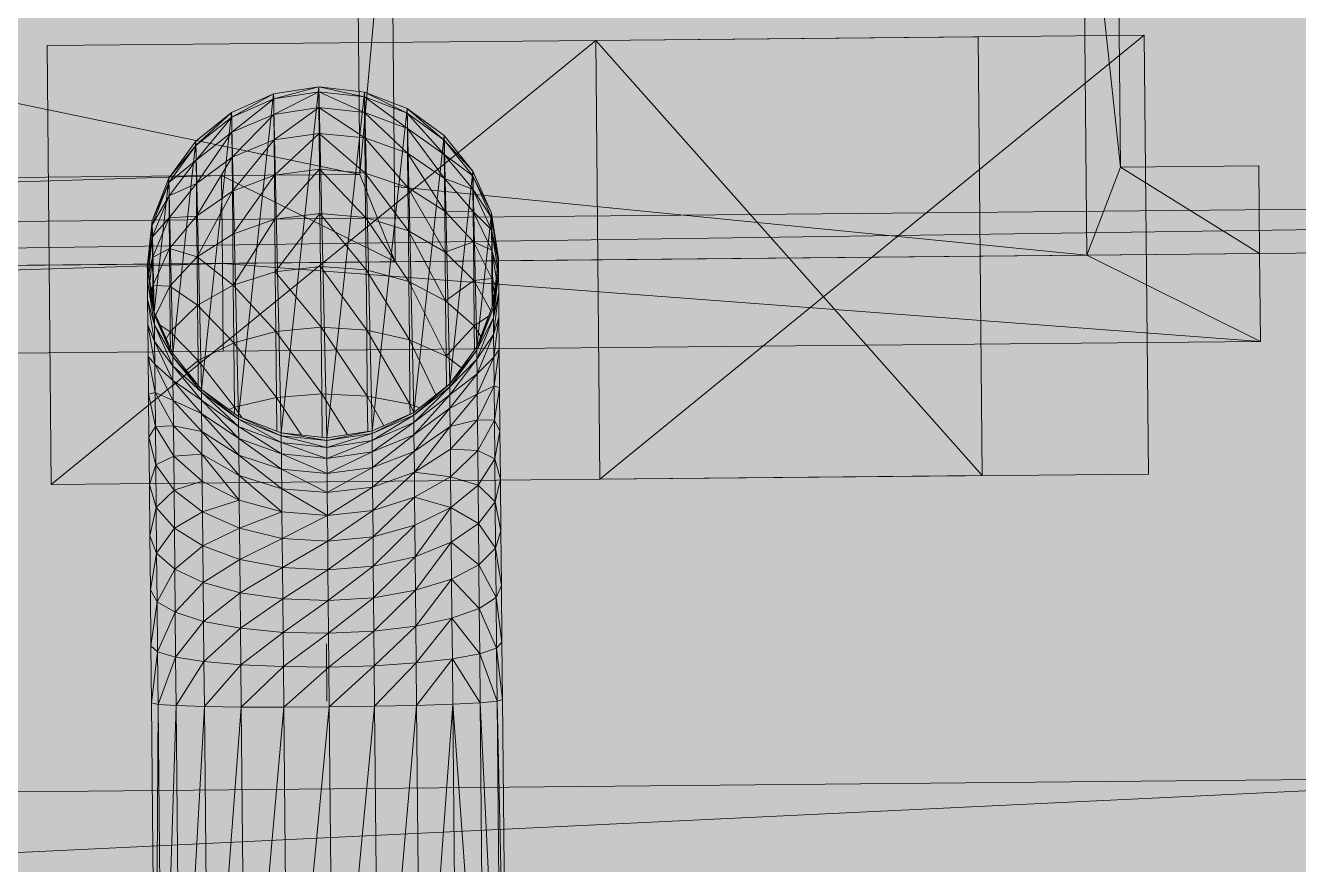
# Model space of a CAD drawing. Header units: millimetres. Extents: x 141848 to 1648660, y -821378 to -151356.
# Drawn here: x 167790.2 to 167859.8, y -271064.2 to -271018.3 of the extents above; entities that cross this region are included whole.
import ezdxf

# ---------------------------------------------------------------- set-up
doc = ezdxf.new("R2010")
doc.units = ezdxf.units.MM
doc.header["$MEASUREMENT"] = 0

# ---------------------------------------------------------------- blocks, each defined once
blk = doc.blocks.new('Forme_68_1')
at = {"color": 7, "linetype": 'Continuous', "lineweight": 20, "flags": 128}
blk.add_lwpolyline([(167842.293, -271018.891), (167821.378, -271019.089)], dxfattribs=at)
blk = doc.blocks.new('Forme_70_1')
at = {"color": 7, "linetype": 'Continuous', "lineweight": 20, "flags": 128}
for points in [[(167563.38, -271062.336), (167876.146, -271059.372), (167878.895, -271059.526), (167881.985, -271060.109), (167884.97, -271061.089), (167887.803, -271062.454), (167890.436, -271064.181), (167892.807, -271066.223), (167894.906, -271068.567), (167896.682, -271071.166), (167898.089, -271073.973), (167899.137, -271076.939), (167899.778, -271080.017), (167902.72, -271371.531)], [(167563.889, -271074.331), (167876.146, -271059.372)]]:
    blk.add_lwpolyline(points, dxfattribs=at)
blk = doc.blocks.new('Forme_71_1')
at = {"color": 7, "linetype": 'Continuous', "lineweight": 20, "flags": 128}
for points in [[(167808.247, -271002.413), (167808.474, -271026.412)], [(167850.077, -271026.018), (167849.849, -271002.019)], [(167808.474, -271026.412), (167697.96, -271003.458), (167587.9, -271028.502)], [(167808.474, -271026.412), (167810.188, -271007.195)], [(167810.188, -271007.195), (167810.416, -271031.194)], [(167848.011, -271006.837), (167850.077, -271026.018)], [(167848.238, -271030.836), (167848.011, -271006.837)], [(167848.238, -271030.836), (167850.077, -271026.018)], [(167857.636, -271025.946), (167850.077, -271026.018)], [(167850.077, -271026.018), (167857.682, -271030.746)], [(167857.727, -271035.546), (167857.682, -271030.746), (167857.636, -271025.946)], [(167800.915, -271026.484), (167580.329, -271028.573)], [(167580.374, -271033.373), (167800.915, -271026.484)], [(167808.474, -271026.412), (167800.915, -271026.484)], [(167800.915, -271026.484), (167810.416, -271031.194)], [(167800.915, -271026.484), (167800.96, -271031.283), (167801.006, -271036.083)], [(167808.474, -271026.412), (167810.416, -271031.194)], [(167810.377, -271027.079), (167848.238, -271030.836)], [(167800.96, -271031.283), (167810.416, -271031.194), (167848.238, -271030.836), (167857.682, -271030.746)], [(167848.238, -271030.836), (167857.727, -271035.546)], [(167800.96, -271031.283), (167580.374, -271033.373)], [(167580.42, -271038.173), (167800.96, -271031.283)], [(167800.96, -271031.283), (167857.727, -271035.546)], [(167801.006, -271036.083), (167857.727, -271035.546)], [(167580.42, -271038.173), (167801.006, -271036.083)]]:
    blk.add_lwpolyline(points, dxfattribs=at)
blk = doc.blocks.new('Forme_74_1')
at = {"color": 7, "linetype": 'Continuous', "lineweight": 20, "flags": 128}
blk.add_lwpolyline([(168117.195, -271025.887), (167590.755, -271030.875)], dxfattribs=at)
blk = doc.blocks.new('Forme_75_1')
at = {"color": 7, "linetype": 'Continuous', "lineweight": 20, "flags": 128}
for points in [[(167589.83, -271033.284), (168110.243, -271025.89)], [(167589.83, -271033.284), (168110.267, -271028.353)]]:
    blk.add_lwpolyline(points, dxfattribs=at)
blk = doc.blocks.new('Forme_77_1')
at = {"color": 7, "linetype": 'Continuous', "lineweight": 20, "flags": 128}
blk.add_lwpolyline([(167806.654, -271052.098), (167806.683, -271055.23)], dxfattribs=at)
blk = doc.blocks.new('Forme_78_1')
at = {"color": 7, "linetype": 'Continuous', "lineweight": 20, "flags": 128}
blk.add_lwpolyline([(167816.054, -271031.02), (167815.671, -271028.54), (167814.653, -271026.245), (167813.087, -271024.292), (167811.068, -271022.811), (167808.732, -271021.909), (167806.233, -271021.633), (167803.765, -271022.016), (167801.47, -271023.022), (167799.517, -271024.601), (167798.036, -271026.619), (167797.122, -271028.956), (167796.868, -271031.322), (167796.858, -271031.442), (167797.241, -271033.923), (167798.247, -271036.217), (167799.813, -271038.171), (167801.844, -271039.651), (167804.18, -271040.553), (167806.667, -271040.83), (167809.147, -271040.446), (167811.43, -271039.441), (167813.395, -271037.862), (167814.876, -271035.844), (167815.778, -271033.507)], close=True, dxfattribs=at)
for points in [[(167796.87, -271031.526), (167797.124, -271029.172), (167798.038, -271026.859), (167799.519, -271024.841), (167801.473, -271023.286), (167803.767, -271022.28), (167806.236, -271021.897), (167808.734, -271022.173), (167811.071, -271023.075), (167813.089, -271024.544), (167814.655, -271026.485), (167815.673, -271028.768), (167816.042, -271031.132)], [(167799.539, -271026.917), (167801.48, -271024.114), (167803.767, -271022.28), (167806.233, -271021.633)], [(167799.556, -271028.693), (167801.493, -271025.47), (167803.775, -271023.132), (167806.236, -271021.897)], [(167806.233, -271021.633), (167808.732, -271021.909), (167808.734, -271022.173), (167808.742, -271023.025), (167808.756, -271024.417), (167808.774, -271026.349), (167808.797, -271028.773), (167808.824, -271031.641), (167808.855, -271034.929), (167808.889, -271038.553), (167808.908, -271040.483)], [(167806.233, -271021.633), (167808.734, -271022.173), (167811.079, -271023.903), (167813.109, -271026.632)], [(167806.233, -271021.633), (167806.236, -271021.897), (167806.244, -271022.761), (167806.257, -271024.177), (167806.276, -271026.121), (167806.299, -271028.557), (167806.326, -271031.461), (167806.358, -271034.772), (167806.392, -271038.42), (167806.415, -271040.802)], [(167806.236, -271021.897), (167808.742, -271023.025), (167811.092, -271025.259), (167813.126, -271028.42)], [(167808.732, -271021.909), (167811.071, -271023.075), (167813.096, -271025.336)], [(167799.527, -271025.633), (167801.473, -271023.286), (167803.765, -271022.016)], [(167803.765, -271022.016), (167803.767, -271022.28), (167803.775, -271023.132), (167803.788, -271024.524), (167803.807, -271026.456), (167803.829, -271028.868), (167803.857, -271031.736), (167803.888, -271035.012), (167803.922, -271038.624), (167803.939, -271040.46)], [(167796.913, -271031.803), (167797.13, -271029.844), (167798.045, -271027.591), (167799.527, -271025.633), (167801.48, -271024.114), (167803.775, -271023.132), (167806.244, -271022.761), (167808.742, -271023.025), (167811.079, -271023.903), (167813.096, -271025.336), (167814.662, -271027.229), (167815.679, -271029.44), (167816.004, -271031.473)], [(167799.519, -271024.841), (167801.47, -271023.022)], [(167799.577, -271030.925), (167801.511, -271027.33), (167803.788, -271024.524), (167806.244, -271022.761)], [(167801.47, -271023.022), (167801.473, -271023.286), (167801.48, -271024.114), (167801.493, -271025.47), (167801.511, -271027.33), (167801.533, -271029.682), (167801.559, -271032.466), (167801.589, -271035.634), (167801.623, -271039.15), (167801.626, -271039.493)], [(167806.244, -271022.761), (167808.756, -271024.417), (167811.109, -271027.131), (167813.147, -271030.664)], [(167811.227, -271039.53), (167811.222, -271038.987), (167811.188, -271035.471), (167811.158, -271032.279), (167811.132, -271029.495), (167811.109, -271027.131), (167811.092, -271025.259), (167811.079, -271023.903), (167811.071, -271023.075), (167811.068, -271022.811)], [(167811.068, -271022.811), (167813.089, -271024.544)], [(167796.987, -271032.279), (167797.141, -271030.96), (167798.057, -271028.791), (167799.539, -271026.917), (167801.493, -271025.47), (167803.788, -271024.524), (167806.257, -271024.177), (167808.756, -271024.417), (167811.092, -271025.259), (167813.109, -271026.632), (167814.674, -271028.441), (167815.69, -271030.568), (167815.939, -271032.059)], [(167799.517, -271024.601), (167799.519, -271024.841), (167799.527, -271025.633), (167799.539, -271026.917), (167799.556, -271028.693), (167799.577, -271030.925), (167799.602, -271033.576), (167799.631, -271036.6), (167799.643, -271037.959)], [(167801.533, -271029.682), (167803.807, -271026.456), (167806.257, -271024.177)], [(167806.257, -271024.177), (167808.774, -271026.349), (167811.132, -271029.495), (167813.172, -271033.328)], [(167813.216, -271038.005), (167813.201, -271036.364), (167813.172, -271033.328), (167813.147, -271030.664), (167813.126, -271028.42), (167813.109, -271026.632), (167813.096, -271025.336), (167813.089, -271024.544), (167813.087, -271024.292)], [(167814.653, -271026.245), (167813.089, -271024.544)], [(167799.519, -271024.841), (167798.036, -271026.619)], [(167815.671, -271028.54), (167814.655, -271026.485), (167813.096, -271025.336)], [(167797.094, -271032.973), (167797.155, -271032.484), (167798.072, -271030.459), (167799.556, -271028.693), (167801.511, -271027.33), (167803.807, -271026.456), (167806.276, -271026.121), (167808.774, -271026.349), (167811.109, -271027.131), (167813.126, -271028.42), (167814.69, -271030.109), (167815.705, -271032.104), (167815.846, -271032.899)], [(167799.527, -271025.633), (167798.038, -271026.859), (167797.122, -271028.956)], [(167801.559, -271032.466), (167803.829, -271028.868), (167806.276, -271026.121)], [(167806.276, -271026.121), (167808.797, -271028.773), (167811.158, -271032.279), (167813.201, -271036.364)], [(167798.036, -271026.619), (167798.038, -271026.859), (167798.045, -271027.591), (167798.057, -271028.791), (167798.072, -271030.459), (167798.092, -271032.535), (167798.116, -271035.019), (167798.124, -271035.938)], [(167816.054, -271031.02), (167815.673, -271028.768), (167814.662, -271027.229), (167813.109, -271026.632)], [(167814.746, -271036.021), (167814.733, -271034.705), (167814.71, -271032.209), (167814.69, -271030.109), (167814.674, -271028.441), (167814.662, -271027.229), (167814.655, -271026.485), (167814.653, -271026.245)], [(167799.539, -271026.917), (167798.045, -271027.591), (167797.124, -271029.172), (167796.868, -271031.322)], [(167799.556, -271028.693), (167798.057, -271028.791), (167797.13, -271029.844), (167796.87, -271031.526)], [(167797.122, -271028.956), (167797.124, -271029.172), (167797.13, -271029.844), (167797.141, -271030.96), (167797.155, -271032.484), (167797.164, -271033.427)], [(167797.321, -271034.104), (167798.092, -271032.535), (167799.577, -271030.925), (167801.533, -271029.682), (167803.829, -271028.868), (167806.299, -271028.557), (167808.797, -271028.773), (167811.132, -271029.495), (167813.147, -271030.664), (167814.71, -271032.209), (167815.635, -271033.877)], [(167803.857, -271031.736), (167806.299, -271028.557)], [(167806.299, -271028.557), (167808.824, -271031.641), (167811.188, -271035.471), (167812.632, -271038.475)], [(167816.04, -271031.148), (167815.679, -271029.44), (167814.674, -271028.441), (167813.126, -271028.42)], [(167815.719, -271033.659), (167815.705, -271032.104), (167815.69, -271030.568), (167815.679, -271029.44), (167815.673, -271028.768), (167815.671, -271028.54)], [(167815.991, -271031.593), (167815.69, -271030.568), (167814.69, -271030.109), (167813.147, -271030.664)], [(167796.929, -271031.904), (167797.141, -271030.96), (167798.072, -271030.459), (167799.577, -271030.925), (167801.559, -271032.466), (167803.888, -271035.012), (167806.392, -271038.42), (167807.797, -271040.655)], [(167816.51, -271079.138), (167816.283, -271055.139), (167816.253, -271051.995), (167816.224, -271048.9), (167816.196, -271045.912), (167816.169, -271043.08), (167816.144, -271040.452), (167816.121, -271038.088), (167816.102, -271036), (167816.085, -271034.248), (167816.072, -271032.856), (167816.062, -271031.836), (167816.056, -271031.224), (167816.054, -271031.02)], [(167797.311, -271079.32), (167797.084, -271055.321), (167797.054, -271052.201), (167797.025, -271049.142), (167796.997, -271046.19), (167796.971, -271043.382), (167796.946, -271040.79), (167796.924, -271038.438), (167796.904, -271036.374), (167796.888, -271034.646), (167796.875, -271033.266), (167796.865, -271032.258), (167796.859, -271031.646), (167796.858, -271031.442)], [(167816.056, -271031.224), (167815.78, -271033.699), (167814.878, -271036.024), (167813.397, -271038.03), (167811.431, -271039.585), (167809.149, -271040.59), (167806.668, -271040.974), (167804.182, -271040.709), (167801.845, -271039.807), (167799.815, -271038.327), (167798.248, -271036.385), (167797.243, -271034.115), (167796.859, -271031.646)], [(167796.859, -271031.646), (167797.241, -271033.923)], [(167796.868, -271031.322), (167796.87, -271031.525)], [(167797.895, -271035.415), (167798.116, -271035.019), (167799.602, -271033.576), (167801.559, -271032.466), (167803.857, -271031.736), (167806.326, -271031.461), (167808.824, -271031.641), (167811.158, -271032.279), (167813.172, -271033.328), (167814.733, -271034.705), (167815.093, -271035.282)], [(167803.857, -271031.736), (167806.358, -271034.772), (167808.889, -271038.553), (167809.79, -271040.163)], [(167806.326, -271031.461), (167808.855, -271034.929), (167811.222, -271038.987), (167811.433, -271039.438)], [(167815.778, -271033.507), (167816.056, -271031.224)], [(167816.062, -271031.836), (167815.785, -271034.251), (167814.882, -271036.516), (167813.401, -271038.474), (167811.435, -271039.993), (167809.152, -271040.974), (167806.672, -271041.346), (167804.185, -271041.081), (167801.849, -271040.203), (167799.819, -271038.771), (167798.253, -271036.877), (167797.248, -271034.655), (167796.865, -271032.258)], [(167796.865, -271032.258), (167797.243, -271034.115), (167798.247, -271036.217)], [(167815.891, -271032.487), (167815.705, -271032.104), (167814.71, -271032.209), (167813.172, -271033.328)], [(167814.876, -271035.844), (167815.78, -271033.699), (167816.062, -271031.836)], [(167816.072, -271032.856), (167815.794, -271035.163), (167814.89, -271037.32), (167813.408, -271039.194), (167811.441, -271040.653), (167809.158, -271041.586), (167806.678, -271041.946), (167804.191, -271041.693), (167801.855, -271040.851), (167799.826, -271039.491), (167798.261, -271037.681), (167797.257, -271035.555), (167796.875, -271033.266)], [(167797.056, -271032.727), (167797.155, -271032.484), (167798.092, -271032.535), (167799.602, -271033.576), (167801.589, -271035.634), (167803.922, -271038.624), (167805.297, -271040.678)], [(167813.395, -271037.862), (167814.878, -271036.024), (167815.785, -271034.251), (167816.072, -271032.856)], [(167796.875, -271033.266), (167797.248, -271034.655), (167798.248, -271036.385), (167799.813, -271038.171)], [(167816.51, -271079.138), (167815.984, -271055.226), (167815.956, -271052.322), (167815.93, -271049.55), (167815.905, -271046.863), (167815.881, -271044.331), (167815.858, -271041.979), (167815.838, -271039.855), (167815.82, -271037.983), (167815.805, -271036.411), (167815.794, -271035.163), (167815.785, -271034.251), (167815.78, -271033.699), (167815.778, -271033.507)], [(167816.085, -271034.248), (167815.805, -271036.411), (167814.901, -271038.436), (167813.417, -271040.202), (167811.45, -271041.565), (167809.166, -271042.438), (167806.685, -271042.774), (167804.199, -271042.545), (167801.864, -271041.763), (167799.835, -271040.474), (167798.271, -271038.785), (167797.268, -271036.791), (167796.888, -271034.646)], [(167797.241, -271033.923), (167797.243, -271034.115), (167797.248, -271034.655), (167797.257, -271035.555), (167797.268, -271036.791), (167797.283, -271038.351), (167797.301, -271040.198), (167797.32, -271042.298), (167797.342, -271044.626), (167797.366, -271047.134), (167797.391, -271049.786), (167797.417, -271052.522), (167797.445, -271055.402), (167797.311, -271079.32)], [(167815.521, -271034.172), (167814.733, -271034.705), (167813.201, -271036.364)], [(167813.397, -271038.03), (167814.882, -271036.516), (167815.794, -271035.163), (167816.085, -271034.248)], [(167796.888, -271034.646), (167797.257, -271035.555), (167798.253, -271036.877), (167799.815, -271038.327)], [(167797.563, -271034.658), (167798.116, -271035.019), (167799.631, -271036.6), (167801.623, -271039.15), (167802.017, -271039.718)], [(167798.985, -271037.137), (167799.631, -271036.6), (167801.589, -271035.634), (167803.888, -271035.012), (167806.358, -271034.772), (167808.855, -271034.929), (167811.188, -271035.471), (167813.201, -271036.364), (167814.031, -271036.995)], [(167816.21, -271079.141), (167815.06, -271055.307), (167815.035, -271052.631), (167815.012, -271050.159), (167814.989, -271047.771), (167814.968, -271045.503), (167814.948, -271043.403), (167814.93, -271041.508), (167814.914, -271039.84), (167814.901, -271038.436), (167814.89, -271037.32), (167814.882, -271036.516), (167814.878, -271036.024), (167814.876, -271035.844)], [(167816.102, -271036), (167815.82, -271037.983), (167814.914, -271039.84), (167813.429, -271041.45), (167811.461, -271042.704), (167809.177, -271043.518), (167806.695, -271043.818), (167804.209, -271043.613), (167801.874, -271042.891), (167799.847, -271041.722), (167798.284, -271040.165), (167797.283, -271038.351), (167796.904, -271036.374)], [(167796.904, -271036.374), (167797.268, -271036.791), (167798.261, -271037.681), (167799.819, -271038.771)], [(167798.247, -271036.217), (167798.248, -271036.385), (167798.253, -271036.877), (167798.261, -271037.681), (167798.271, -271038.785), (167798.284, -271040.165), (167798.3, -271041.821), (167798.318, -271043.693), (167798.337, -271045.769), (167798.359, -271048.013), (167798.381, -271050.365), (167798.404, -271052.825), (167798.429, -271055.464), (167797.671, -271079.317)], [(167813.401, -271038.474), (167814.89, -271037.32), (167815.805, -271036.411), (167816.102, -271036)], [(167813.395, -271037.862), (167811.431, -271039.585), (167809.152, -271040.974), (167806.678, -271041.946)], [(167813.786, -271079.164), (167813.561, -271055.381), (167813.538, -271052.909), (167813.517, -271050.689), (167813.496, -271048.553), (167813.477, -271046.526), (167813.459, -271044.642), (167813.443, -271042.95), (167813.429, -271041.45), (167813.417, -271040.202), (167813.408, -271039.194), (167813.401, -271038.474), (167813.397, -271038.03), (167813.395, -271037.862)], [(167813.408, -271039.194), (167814.901, -271038.436), (167815.82, -271037.983), (167816.121, -271038.088)], [(167816.121, -271038.088), (167815.838, -271039.855), (167814.93, -271041.508), (167813.443, -271042.95), (167811.474, -271044.06), (167809.189, -271044.79), (167806.707, -271045.066), (167804.221, -271044.873), (167801.887, -271044.235), (167799.861, -271043.198), (167798.3, -271041.821), (167797.301, -271040.198), (167796.924, -271038.438)], [(167796.924, -271038.438), (167797.283, -271038.351), (167798.271, -271038.785), (167799.826, -271039.491)], [(167806.678, -271041.946), (167804.185, -271041.081), (167801.845, -271039.807), (167799.813, -271038.171)], [(167799.813, -271038.171), (167799.815, -271038.327), (167799.819, -271038.771), (167799.826, -271039.491), (167799.835, -271040.474), (167799.847, -271041.722), (167799.861, -271043.198), (167799.877, -271044.878), (167799.895, -271046.738), (167799.914, -271048.742), (167799.934, -271050.866), (167799.955, -271053.062), (167799.978, -271055.522), (167800.203, -271079.293)], [(167806.685, -271042.774), (167804.191, -271041.693), (167801.849, -271040.203), (167799.815, -271038.327)], [(167801.321, -271039.27), (167801.623, -271039.15), (167803.922, -271038.624), (167806.392, -271038.42), (167808.889, -271038.553), (167811.222, -271038.987), (167811.753, -271039.181)], [(167813.397, -271038.03), (167811.435, -271039.993), (167809.158, -271041.586), (167806.685, -271042.774)], [(167813.401, -271038.474), (167811.441, -271040.653), (167809.166, -271042.438), (167806.695, -271043.818)], [(167813.408, -271039.194), (167811.45, -271041.565), (167809.177, -271043.518), (167806.707, -271045.066), (167804.235, -271046.325), (167801.918, -271047.475), (167799.914, -271048.742), (167798.381, -271050.365), (167797.417, -271052.522), (167797.084, -271055.321)], [(167806.695, -271043.818), (167804.199, -271042.545), (167801.855, -271040.851), (167799.819, -271038.771)], [(167806.707, -271045.066), (167804.209, -271043.613), (167801.864, -271041.763), (167799.826, -271039.491)], [(167806.672, -271041.346), (167804.182, -271040.709), (167801.844, -271039.651)], [(167801.844, -271039.651), (167801.845, -271039.807), (167801.849, -271040.203), (167801.855, -271040.851), (167801.864, -271041.763), (167801.874, -271042.891), (167801.887, -271044.235), (167801.902, -271045.771), (167801.918, -271047.475), (167801.935, -271049.299), (167801.953, -271051.231), (167801.972, -271053.235), (167801.994, -271055.551), (167802.219, -271079.274)], [(167811.43, -271039.441), (167809.149, -271040.59), (167806.672, -271041.346)], [(167809.515, -271079.205), (167809.29, -271055.506), (167809.269, -271053.286), (167809.251, -271051.39), (167809.234, -271049.566), (167809.217, -271047.838), (167809.202, -271046.23), (167809.189, -271044.79), (167809.177, -271043.518), (167809.166, -271042.438), (167809.158, -271041.586), (167809.152, -271040.974), (167809.149, -271040.59), (167809.147, -271040.446), (167811.43, -271039.441)], [(167811.807, -271079.183), (167811.582, -271055.46), (167811.56, -271053.132), (167811.541, -271051.116), (167811.522, -271049.16), (167811.505, -271047.324), (167811.488, -271045.608), (167811.474, -271044.06), (167811.461, -271042.704), (167811.45, -271041.565), (167811.441, -271040.653), (167811.435, -271039.993), (167811.431, -271039.585), (167811.43, -271039.441)], [(167813.417, -271040.202), (167814.914, -271039.84), (167815.838, -271039.855), (167816.144, -271040.452)], [(167796.946, -271040.79), (167797.301, -271040.198), (167798.284, -271040.165), (167799.835, -271040.474)], [(167816.144, -271040.452), (167815.858, -271041.979), (167814.948, -271043.403), (167813.459, -271044.642), (167811.488, -271045.608), (167809.202, -271046.23), (167806.72, -271046.482), (167804.235, -271046.325), (167801.902, -271045.771), (167799.877, -271044.878), (167798.318, -271043.693), (167797.32, -271042.298), (167796.946, -271040.79)], [(167813.417, -271040.202), (167811.461, -271042.704), (167809.189, -271044.79), (167806.72, -271046.482), (167804.25, -271047.921), (167801.935, -271049.299), (167799.934, -271050.866), (167798.404, -271052.825), (167797.445, -271055.402)], [(167804.221, -271044.873), (167801.874, -271042.891), (167799.835, -271040.474)], [(167806.668, -271040.974), (167804.18, -271040.553)], [(167804.547, -271079.252), (167804.322, -271055.553), (167804.301, -271053.333), (167804.284, -271051.461), (167804.266, -271049.637), (167804.25, -271047.921), (167804.235, -271046.325), (167804.221, -271044.873), (167804.209, -271043.613), (167804.199, -271042.545), (167804.191, -271041.693), (167804.185, -271041.081), (167804.182, -271040.709), (167804.18, -271040.553)], [(167807.031, -271079.228), (167806.806, -271055.541), (167806.786, -271053.357), (167806.768, -271051.509), (167806.751, -271049.721), (167806.735, -271048.041), (167806.72, -271046.482), (167806.707, -271045.066), (167806.695, -271043.818), (167806.685, -271042.774), (167806.678, -271041.946), (167806.672, -271041.346), (167806.668, -271040.974), (167806.667, -271040.83), (167809.147, -271040.446)], [(167809.147, -271040.446), (167806.668, -271040.974)], [(167813.429, -271041.45), (167814.93, -271041.508), (167815.858, -271041.979), (167816.169, -271043.08)], [(167796.971, -271043.382), (167797.32, -271042.298), (167798.3, -271041.821), (167799.847, -271041.722)], [(167801.887, -271044.235), (167799.847, -271041.722)], [(167811.461, -271042.704), (167813.443, -271042.95), (167814.948, -271043.403), (167815.881, -271044.331), (167816.196, -271045.912)], [(167816.169, -271043.08), (167815.881, -271044.331), (167814.968, -271045.503), (167813.477, -271046.526), (167811.505, -271047.324), (167809.217, -271047.838), (167806.735, -271048.041), (167804.25, -271047.921), (167801.918, -271047.475), (167799.895, -271046.738), (167798.337, -271045.769), (167797.342, -271044.626), (167796.971, -271043.382)], [(167796.997, -271046.19), (167797.342, -271044.626), (167798.318, -271043.693), (167799.861, -271043.198)], [(167797.025, -271049.142), (167797.366, -271047.134), (167798.337, -271045.769), (167799.877, -271044.878), (167801.887, -271044.235)], [(167798.429, -271055.464), (167799.955, -271053.062), (167801.953, -271051.231), (167804.266, -271049.637), (167806.735, -271048.041), (167809.202, -271046.23), (167811.474, -271044.06)], [(167811.474, -271044.06), (167813.459, -271044.642), (167814.968, -271045.503), (167815.905, -271046.863), (167816.224, -271048.9)], [(167797.054, -271052.201), (167797.391, -271049.786), (167798.359, -271048.013), (167799.895, -271046.738), (167801.902, -271045.771), (167804.221, -271044.873)], [(167801.994, -271055.551), (167804.301, -271053.333), (167806.768, -271051.509), (167809.234, -271049.566), (167811.505, -271047.324), (167813.459, -271044.642)], [(167799.978, -271055.522), (167801.972, -271053.235), (167804.284, -271051.461), (167806.751, -271049.721), (167809.217, -271047.838), (167811.488, -271045.608)], [(167816.196, -271045.912), (167815.905, -271046.863), (167814.989, -271047.771), (167813.496, -271048.553), (167811.522, -271049.16), (167809.234, -271049.566), (167806.751, -271049.721), (167804.266, -271049.637), (167801.935, -271049.299), (167799.914, -271048.742), (167798.359, -271048.013), (167797.366, -271047.134), (167796.997, -271046.19)], [(167804.322, -271055.553), (167806.786, -271053.357), (167809.251, -271051.39), (167811.522, -271049.16), (167813.477, -271046.526)], [(167813.477, -271046.526), (167814.989, -271047.771), (167815.93, -271049.55), (167816.253, -271051.995)], [(167816.224, -271048.9), (167815.93, -271049.55), (167815.012, -271050.159), (167813.517, -271050.689), (167811.541, -271051.116), (167809.251, -271051.39), (167806.768, -271051.509), (167804.284, -271051.461), (167801.953, -271051.231), (167799.934, -271050.866), (167798.381, -271050.365), (167797.391, -271049.786), (167797.025, -271049.142)], [(167806.806, -271055.541), (167809.269, -271053.286), (167811.541, -271051.116), (167813.496, -271048.553)], [(167813.496, -271048.553), (167815.012, -271050.159), (167815.956, -271052.322), (167816.283, -271055.139)], [(167809.29, -271055.506), (167811.56, -271053.132), (167813.517, -271050.689)], [(167813.517, -271050.689), (167815.035, -271052.631), (167815.984, -271055.226)], [(167816.253, -271051.995), (167815.956, -271052.322), (167815.035, -271052.631), (167813.538, -271052.909), (167811.56, -271053.132), (167809.269, -271053.286), (167806.786, -271053.357), (167804.301, -271053.333), (167801.972, -271053.235), (167799.955, -271053.062), (167798.404, -271052.825), (167797.417, -271052.522), (167797.054, -271052.201)], [(167811.582, -271055.46), (167813.538, -271052.909)], [(167813.538, -271052.909), (167815.06, -271055.307)], [(167816.283, -271055.139), (167815.984, -271055.226), (167815.06, -271055.307), (167813.561, -271055.381), (167811.582, -271055.46), (167809.29, -271055.506), (167806.806, -271055.541), (167804.322, -271055.553), (167801.994, -271055.551), (167799.978, -271055.522), (167798.429, -271055.464), (167797.445, -271055.402), (167797.084, -271055.321)], [(167797.445, -271055.402), (167797.671, -271079.317)], [(167811.807, -271079.183), (167813.561, -271055.381)], [(167813.561, -271055.381), (167815.286, -271079.15)], [(167815.286, -271079.15), (167815.06, -271055.307)], [(167816.21, -271079.141), (167815.984, -271055.226)], [(167798.429, -271055.464), (167798.655, -271079.307)], [(167798.655, -271079.307), (167799.978, -271055.522)], [(167800.203, -271079.293), (167801.994, -271055.551)], [(167802.219, -271079.274), (167804.322, -271055.553)], [(167804.547, -271079.252), (167806.806, -271055.541)], [(167807.031, -271079.228), (167809.29, -271055.506)], [(167809.515, -271079.205), (167811.582, -271055.46)]]:
    blk.add_lwpolyline(points, dxfattribs=at)
blk = doc.blocks.new('Forme_79_1')
at = {"color": 7, "linetype": 'Continuous', "lineweight": 20, "flags": 128}
blk.add_lwpolyline([(167813.087, -271024.292), (167811.068, -271022.811), (167808.732, -271021.909), (167806.233, -271021.633), (167803.765, -271022.016), (167801.47, -271023.022), (167799.517, -271024.601), (167798.036, -271026.619), (167797.122, -271028.956), (167796.868, -271031.322), (167796.858, -271031.442), (167797.241, -271033.923), (167798.247, -271036.217), (167799.813, -271038.171), (167801.844, -271039.651), (167804.18, -271040.553), (167806.667, -271040.83), (167809.147, -271040.446), (167811.43, -271039.441), (167813.395, -271037.862), (167814.876, -271035.844), (167815.778, -271033.507), (167816.054, -271031.02), (167815.671, -271028.54), (167814.653, -271026.245)], close=True, dxfattribs=at)
for points in [[(167806.233, -271021.633), (167804.18, -271040.553)], [(167806.233, -271021.633), (167806.667, -271040.83)], [(167808.732, -271021.909), (167806.667, -271040.83)], [(167808.732, -271021.909), (167811.068, -271022.811)], [(167808.732, -271021.909), (167809.147, -271040.446)], [(167803.765, -271022.016), (167801.844, -271039.651)], [(167803.765, -271022.016), (167804.18, -271040.553)], [(167799.517, -271024.601), (167801.47, -271023.022)], [(167801.47, -271023.022), (167799.813, -271038.171)], [(167801.47, -271023.022), (167801.844, -271039.651)], [(167811.068, -271022.811), (167809.147, -271040.446)], [(167811.068, -271022.811), (167811.43, -271039.441)], [(167799.517, -271024.601), (167798.036, -271026.619)], [(167799.517, -271024.601), (167798.247, -271036.217)], [(167799.517, -271024.601), (167799.813, -271038.171)], [(167813.087, -271024.292), (167811.43, -271039.441)], [(167813.087, -271024.292), (167814.653, -271026.245)], [(167813.087, -271024.292), (167813.395, -271037.862)], [(167798.036, -271026.619), (167797.122, -271028.956)], [(167798.036, -271026.619), (167797.241, -271033.923)], [(167798.036, -271026.619), (167798.247, -271036.217)], [(167814.653, -271026.245), (167813.395, -271037.862)], [(167814.653, -271026.245), (167815.671, -271028.54)], [(167814.653, -271026.245), (167814.876, -271035.844)], [(167797.122, -271028.956), (167796.868, -271031.322)], [(167797.122, -271028.956), (167797.241, -271033.923)], [(167815.671, -271028.54), (167814.876, -271035.844)], [(167815.671, -271028.54), (167815.778, -271033.507)], [(167815.671, -271028.54), (167816.054, -271031.02)], [(167816.054, -271031.02), (167815.778, -271033.507)], [(167796.868, -271031.322), (167796.858, -271031.442)], [(167796.858, -271031.442), (167797.241, -271033.923)], [(167796.868, -271031.322), (167797.241, -271033.923)], [(167815.778, -271033.507), (167814.876, -271035.844)], [(167797.241, -271033.923), (167798.247, -271036.217)], [(167814.876, -271035.844), (167813.395, -271037.862)], [(167798.247, -271036.217), (167799.813, -271038.171)], [(167801.844, -271039.651), (167799.813, -271038.171)], [(167804.18, -271040.553), (167801.844, -271039.651)], [(167811.43, -271039.441), (167809.147, -271040.446)], [(167806.667, -271040.83), (167804.18, -271040.553)], [(167809.147, -271040.446), (167806.667, -271040.83)]]:
    blk.add_lwpolyline(points, dxfattribs=at)
blk = doc.blocks.new('Forme_81_1')
at = {"color": 7, "linetype": 'Continuous', "lineweight": 20, "flags": 128}
for points in [[(167821.378, -271019.089), (167791.379, -271019.374)], [(167791.606, -271043.373), (167821.378, -271019.089)], [(167842.293, -271018.891), (167821.378, -271019.089)], [(167821.378, -271019.089), (167842.52, -271042.89)], [(167821.605, -271043.088), (167821.378, -271019.089)], [(167842.52, -271042.89), (167842.293, -271018.891)], [(167791.606, -271043.373), (167791.379, -271019.374)], [(167821.605, -271043.088), (167791.606, -271043.373)], [(167842.52, -271042.89), (167821.605, -271043.088)]]:
    blk.add_lwpolyline(points, dxfattribs=at)
blk = doc.blocks.new('Forme_82_1')
at = {"color": 7, "linetype": 'Continuous', "lineweight": 20, "flags": 128}
for points in [[(167821.378, -271019.089), (167851.376, -271018.805)], [(167821.605, -271043.088), (167821.378, -271019.089)], [(167821.605, -271043.088), (167851.376, -271018.805)], [(167851.376, -271018.805), (167851.604, -271042.804)], [(167851.604, -271042.804), (167821.605, -271043.088)]]:
    blk.add_lwpolyline(points, dxfattribs=at)

msp = doc.modelspace()

# ---------------------------------------------------------------- hatches: boundary and pattern name
at = {"linetype": 'Continuous', "lineweight": 0, "true_color": 0x6f6f6f}
h = msp.add_hatch(color=8, dxfattribs=at)
h.paths.add_polyline_path([(141848.442, -295062.571), (269220.821, -293826.868), (269220.821, -270902.734), (268763.049, -270902.734), (254213.6, -271040.575), (254213.6, -163437.635), (153156.2, -163437.635), (153156.2, -271040.575), (153182.962, -271040.57), (153183.146, -272000.514, -0.409427), (149183.681, -275935.042), (141848.442, -275935.042)])
h.paths.add_polyline_path([(158435.584, -260639.953), (155145.584, -260639.953), (155145.584, -248364.953), (155145.584, -243089.974), (155145.584, -242189.974), (158435.584, -242189.974)], flags=0)
h.paths.add_polyline_path([(161503.433, -171995.57), (161503.433, -193810.571), (161503.433, -230015.57), (161503.433, -260810.571), (196775.042, -260810.571), (196775.042, -222495.57), (186955.542, -222495.57), (186955.542, -218295.57), (196754.55, -218295.57), (196754.55, -208495.57), (196754.55, -204495.57), (193355.542, -204495.57), (193355.542, -195161.535), (195576.034, -195161.535), (195576.034, -189810.571), (217850.068, -189810.571), (217850.068, -262266.885), (245610.045, -262266.885), (245610.045, -253395.571), (245626.034, -253395.571), (246426.034, -253395.571), (247826.034, -253395.571), (247826.034, -248005.571), (247826.034, -246605.571), (245626.034, -246605.571), (245610.045, -246605.571), (245610.045, -171995.57), (212806.28, -171995.57)], flags=0)
h.paths.add_polyline_path([(162737.042, -269433.913, -0.090319), (162858.773, -268727.623, -0.201449), (163912.639, -267592.74, -0.104211), (164718.006, -267415.055), (165317.979, -267409.371, -0.104045), (166125.354, -267571.244, -0.238255), (167284.257, -268953.318, -0.055189), (167336.836, -269390.334), (167338.931, -269611.438), (167351.046, -270890.267), (167092.583, -271892.761, -0.267949), (165370.083, -272909.124), (164770.11, -272914.808, -0.193717), (163379.252, -272370.185, -0.070569), (163028.663, -271931.262, -0.131652), (162751.253, -270933.845)], flags=0)
h.paths.add_polyline_path([(175327.752, -275599.002, -0.415791), (173316.986, -273599.031), (173316.986, -273452.052), (173330.488, -267377.824, -0.380557), (175316.986, -265609.826), (175394.714, -265609.826), (175394.714, -270609.826), (190394.714, -270609.826), (190394.714, -265609.826), (195356.191, -265609.826, -0.414214), (196856.191, -267109.826), (196856.191, -273660.699, -0.345502), (195137.285, -275433.432)], flags=0)
h.paths.add_polyline_path([(205510.093, -271504.083, -0.134474), (205230.948, -270484.937), (205230.948, -268984.937, -0.414214), (207230.948, -266984.937), (207830.948, -266984.937, -0.414214), (209830.948, -268984.937), (209830.948, -270484.937, -0.12882), (209574.03, -271465.581, -0.270936), (207830.948, -272484.937), (207230.948, -272484.937, -0.26498)], flags=0)
h.paths.add_polyline_path([(217862.687, -273329.325), (217869.949, -267730.336, -0.098562), (218100.718, -266943.721), (218117.681, -266951.545, -0.258849), (219955.479, -265605.827), (219953.141, -265587.294), (220637.569, -265587.294), (220637.569, -265687.294), (220637.569, -270687.294), (250537.569, -270687.294), (250537.569, -265687.294), (252208.004, -265687.294), (254186.294, -265687.294), (254186.294, -267687.294), (254186.294, -271062.255, 0.001346), (254186.323, -271073.021), (254197.209, -273095.233, -0.414214), (252208.004, -275105.97), (243484.534, -275105.97, -0.005189), (243431.438, -275116.103), (235447.992, -275196.191), (220071.012, -275253.24, -0.386553), (217873.089, -273475.385, -0.025189)], flags=0)

# ---------------------------------------------------------------- linework, layer by layer
at = {"color": 7, "linetype": 'Continuous', "lineweight": 20, "flags": 128}
for points in [[(167808.247, -271002.413), (167808.474, -271026.412)], [(167850.077, -271026.018), (167849.849, -271002.019)], [(167808.474, -271026.412), (167697.96, -271003.458), (167587.9, -271028.502)], [(167808.474, -271026.412), (167810.188, -271007.195)], [(167810.188, -271007.195), (167810.416, -271031.194)], [(167848.011, -271006.837), (167850.077, -271026.018)], [(167848.238, -271030.836), (167848.011, -271006.837)], [(167821.378, -271019.089), (167791.379, -271019.374)], [(167791.606, -271043.373), (167821.378, -271019.089)], [(167821.378, -271019.089), (167851.376, -271018.805)], [(167842.293, -271018.891), (167821.378, -271019.089)], [(167821.378, -271019.089), (167842.52, -271042.89)], [(167821.605, -271043.088), (167821.378, -271019.089)], [(167821.605, -271043.088), (167821.378, -271019.089)], [(167821.605, -271043.088), (167851.376, -271018.805)], [(167842.52, -271042.89), (167842.293, -271018.891)], [(167851.376, -271018.805), (167851.604, -271042.804)], [(167791.606, -271043.373), (167791.379, -271019.374)], [(167796.87, -271031.526), (167797.124, -271029.172), (167798.038, -271026.859), (167799.519, -271024.841), (167801.473, -271023.286), (167803.767, -271022.28), (167806.236, -271021.897), (167808.734, -271022.173), (167811.071, -271023.075), (167813.089, -271024.544), (167814.655, -271026.485), (167815.673, -271028.768), (167816.042, -271031.132)], [(167799.539, -271026.917), (167801.48, -271024.114), (167803.767, -271022.28), (167806.233, -271021.633)], [(167799.556, -271028.693), (167801.493, -271025.47), (167803.775, -271023.132), (167806.236, -271021.897)], [(167806.233, -271021.633), (167804.18, -271040.553)], [(167806.233, -271021.633), (167808.732, -271021.909), (167808.734, -271022.173), (167808.742, -271023.025), (167808.756, -271024.417), (167808.774, -271026.349), (167808.797, -271028.773), (167808.824, -271031.641), (167808.855, -271034.929), (167808.889, -271038.553), (167808.908, -271040.483)], [(167806.233, -271021.633), (167808.734, -271022.173), (167811.079, -271023.903), (167813.109, -271026.632)], [(167806.233, -271021.633), (167806.236, -271021.897), (167806.244, -271022.761), (167806.257, -271024.177), (167806.276, -271026.121), (167806.299, -271028.557), (167806.326, -271031.461), (167806.358, -271034.772), (167806.392, -271038.42), (167806.415, -271040.802)], [(167806.233, -271021.633), (167806.667, -271040.83)], [(167806.236, -271021.897), (167808.742, -271023.025), (167811.092, -271025.259), (167813.126, -271028.42)], [(167808.732, -271021.909), (167806.667, -271040.83)], [(167808.732, -271021.909), (167811.071, -271023.075), (167813.096, -271025.336)], [(167808.732, -271021.909), (167811.068, -271022.811)], [(167808.732, -271021.909), (167809.147, -271040.446)], [(167799.527, -271025.633), (167801.473, -271023.286), (167803.765, -271022.016)], [(167803.765, -271022.016), (167801.844, -271039.651)], [(167803.765, -271022.016), (167803.767, -271022.28), (167803.775, -271023.132), (167803.788, -271024.524), (167803.807, -271026.456), (167803.829, -271028.868), (167803.857, -271031.736), (167803.888, -271035.012), (167803.922, -271038.624), (167803.939, -271040.46)], [(167803.765, -271022.016), (167804.18, -271040.553)], [(167796.913, -271031.803), (167797.13, -271029.844), (167798.045, -271027.591), (167799.527, -271025.633), (167801.48, -271024.114), (167803.775, -271023.132), (167806.244, -271022.761), (167808.742, -271023.025), (167811.079, -271023.903), (167813.096, -271025.336), (167814.662, -271027.229), (167815.679, -271029.44), (167816.004, -271031.473)], [(167799.517, -271024.601), (167801.47, -271023.022)], [(167799.519, -271024.841), (167801.47, -271023.022)], [(167799.577, -271030.925), (167801.511, -271027.33), (167803.788, -271024.524), (167806.244, -271022.761)], [(167801.47, -271023.022), (167799.813, -271038.171)], [(167801.47, -271023.022), (167801.473, -271023.286), (167801.48, -271024.114), (167801.493, -271025.47), (167801.511, -271027.33), (167801.533, -271029.682), (167801.559, -271032.466), (167801.589, -271035.634), (167801.623, -271039.15), (167801.626, -271039.493)], [(167801.47, -271023.022), (167801.844, -271039.651)], [(167806.244, -271022.761), (167808.756, -271024.417), (167811.109, -271027.131), (167813.147, -271030.664)], [(167811.068, -271022.811), (167809.147, -271040.446)], [(167811.227, -271039.53), (167811.222, -271038.987), (167811.188, -271035.471), (167811.158, -271032.279), (167811.132, -271029.495), (167811.109, -271027.131), (167811.092, -271025.259), (167811.079, -271023.903), (167811.071, -271023.075), (167811.068, -271022.811)], [(167811.068, -271022.811), (167813.089, -271024.544)], [(167811.068, -271022.811), (167811.43, -271039.441)], [(167796.987, -271032.279), (167797.141, -271030.96), (167798.057, -271028.791), (167799.539, -271026.917), (167801.493, -271025.47), (167803.788, -271024.524), (167806.257, -271024.177), (167808.756, -271024.417), (167811.092, -271025.259), (167813.109, -271026.632), (167814.674, -271028.441), (167815.69, -271030.568), (167815.939, -271032.059)], [(167799.517, -271024.601), (167798.036, -271026.619)], [(167799.517, -271024.601), (167798.247, -271036.217)], [(167799.517, -271024.601), (167799.519, -271024.841), (167799.527, -271025.633), (167799.539, -271026.917), (167799.556, -271028.693), (167799.577, -271030.925), (167799.602, -271033.576), (167799.631, -271036.6), (167799.643, -271037.959)], [(167799.517, -271024.601), (167799.813, -271038.171)], [(167801.533, -271029.682), (167803.807, -271026.456), (167806.257, -271024.177)], [(167806.257, -271024.177), (167808.774, -271026.349), (167811.132, -271029.495), (167813.172, -271033.328)], [(167813.087, -271024.292), (167811.43, -271039.441)], [(167813.216, -271038.005), (167813.201, -271036.364), (167813.172, -271033.328), (167813.147, -271030.664), (167813.126, -271028.42), (167813.109, -271026.632), (167813.096, -271025.336), (167813.089, -271024.544), (167813.087, -271024.292)], [(167813.087, -271024.292), (167814.653, -271026.245)], [(167813.087, -271024.292), (167813.395, -271037.862)], [(167814.653, -271026.245), (167813.089, -271024.544)], [(167799.519, -271024.841), (167798.036, -271026.619)], [(167815.671, -271028.54), (167814.655, -271026.485), (167813.096, -271025.336)], [(167589.83, -271033.284), (168110.243, -271025.89)], [(168117.195, -271025.887), (167590.755, -271030.875)], [(167797.094, -271032.973), (167797.155, -271032.484), (167798.072, -271030.459), (167799.556, -271028.693), (167801.511, -271027.33), (167803.807, -271026.456), (167806.276, -271026.121), (167808.774, -271026.349), (167811.109, -271027.131), (167813.126, -271028.42), (167814.69, -271030.109), (167815.705, -271032.104), (167815.846, -271032.899)], [(167799.527, -271025.633), (167798.038, -271026.859), (167797.122, -271028.956)], [(167801.559, -271032.466), (167803.829, -271028.868), (167806.276, -271026.121)], [(167806.276, -271026.121), (167808.797, -271028.773), (167811.158, -271032.279), (167813.201, -271036.364)], [(167848.238, -271030.836), (167850.077, -271026.018)], [(167857.636, -271025.946), (167850.077, -271026.018)], [(167850.077, -271026.018), (167857.682, -271030.746)], [(167857.727, -271035.546), (167857.682, -271030.746), (167857.636, -271025.946)], [(167800.915, -271026.484), (167580.329, -271028.573)], [(167580.374, -271033.373), (167800.915, -271026.484)], [(167798.036, -271026.619), (167797.122, -271028.956)], [(167798.036, -271026.619), (167797.241, -271033.923)], [(167798.036, -271026.619), (167798.038, -271026.859), (167798.045, -271027.591), (167798.057, -271028.791), (167798.072, -271030.459), (167798.092, -271032.535), (167798.116, -271035.019), (167798.124, -271035.938)], [(167798.036, -271026.619), (167798.247, -271036.217)], [(167808.474, -271026.412), (167800.915, -271026.484)], [(167800.915, -271026.484), (167810.416, -271031.194)], [(167800.915, -271026.484), (167800.96, -271031.283), (167801.006, -271036.083)], [(167808.474, -271026.412), (167810.416, -271031.194)], [(167816.054, -271031.02), (167815.673, -271028.768), (167814.662, -271027.229), (167813.109, -271026.632)], [(167814.653, -271026.245), (167813.395, -271037.862)], [(167814.746, -271036.021), (167814.733, -271034.705), (167814.71, -271032.209), (167814.69, -271030.109), (167814.674, -271028.441), (167814.662, -271027.229), (167814.655, -271026.485), (167814.653, -271026.245)], [(167814.653, -271026.245), (167815.671, -271028.54)], [(167814.653, -271026.245), (167814.876, -271035.844)], [(167799.539, -271026.917), (167798.045, -271027.591), (167797.124, -271029.172), (167796.868, -271031.322)], [(167810.377, -271027.079), (167848.238, -271030.836)], [(167589.83, -271033.284), (168110.267, -271028.353)], [(167797.122, -271028.956), (167796.868, -271031.322)], [(167799.556, -271028.693), (167798.057, -271028.791), (167797.13, -271029.844), (167796.87, -271031.526)], [(167797.122, -271028.956), (167797.124, -271029.172), (167797.13, -271029.844), (167797.141, -271030.96), (167797.155, -271032.484), (167797.164, -271033.427)], [(167797.122, -271028.956), (167797.241, -271033.923)], [(167797.321, -271034.104), (167798.092, -271032.535), (167799.577, -271030.925), (167801.533, -271029.682), (167803.829, -271028.868), (167806.299, -271028.557), (167808.797, -271028.773), (167811.132, -271029.495), (167813.147, -271030.664), (167814.71, -271032.209), (167815.635, -271033.877)], [(167803.857, -271031.736), (167806.299, -271028.557)], [(167806.299, -271028.557), (167808.824, -271031.641), (167811.188, -271035.471), (167812.632, -271038.475)], [(167816.04, -271031.148), (167815.679, -271029.44), (167814.674, -271028.441), (167813.126, -271028.42)], [(167815.671, -271028.54), (167814.876, -271035.844)], [(167815.719, -271033.659), (167815.705, -271032.104), (167815.69, -271030.568), (167815.679, -271029.44), (167815.673, -271028.768), (167815.671, -271028.54)], [(167815.671, -271028.54), (167815.778, -271033.507)], [(167815.671, -271028.54), (167816.054, -271031.02)], [(167815.991, -271031.593), (167815.69, -271030.568), (167814.69, -271030.109), (167813.147, -271030.664)], [(167796.929, -271031.904), (167797.141, -271030.96), (167798.072, -271030.459), (167799.577, -271030.925), (167801.559, -271032.466), (167803.888, -271035.012), (167806.392, -271038.42), (167807.797, -271040.655)], [(167800.96, -271031.283), (167810.416, -271031.194), (167848.238, -271030.836), (167857.682, -271030.746)], [(167816.054, -271031.02), (167815.778, -271033.507)], [(167816.51, -271079.138), (167816.283, -271055.139), (167816.253, -271051.995), (167816.224, -271048.9), (167816.196, -271045.912), (167816.169, -271043.08), (167816.144, -271040.452), (167816.121, -271038.088), (167816.102, -271036), (167816.085, -271034.248), (167816.072, -271032.856), (167816.062, -271031.836), (167816.056, -271031.224), (167816.054, -271031.02)], [(167848.238, -271030.836), (167857.727, -271035.546)], [(167800.96, -271031.283), (167580.374, -271033.373)], [(167580.42, -271038.173), (167800.96, -271031.283)], [(167796.868, -271031.322), (167796.858, -271031.442)], [(167797.311, -271079.32), (167797.084, -271055.321), (167797.054, -271052.201), (167797.025, -271049.142), (167796.997, -271046.19), (167796.971, -271043.382), (167796.946, -271040.79), (167796.924, -271038.438), (167796.904, -271036.374), (167796.888, -271034.646), (167796.875, -271033.266), (167796.865, -271032.258), (167796.859, -271031.646), (167796.858, -271031.442)], [(167796.858, -271031.442), (167797.241, -271033.923)], [(167816.056, -271031.224), (167815.78, -271033.699), (167814.878, -271036.024), (167813.397, -271038.03), (167811.431, -271039.585), (167809.149, -271040.59), (167806.668, -271040.974), (167804.182, -271040.709), (167801.845, -271039.807), (167799.815, -271038.327), (167798.248, -271036.385), (167797.243, -271034.115), (167796.859, -271031.646)], [(167796.859, -271031.646), (167797.241, -271033.923)], [(167796.868, -271031.322), (167796.87, -271031.525)], [(167796.868, -271031.322), (167797.241, -271033.923)], [(167797.895, -271035.415), (167798.116, -271035.019), (167799.602, -271033.576), (167801.559, -271032.466), (167803.857, -271031.736), (167806.326, -271031.461), (167808.824, -271031.641), (167811.158, -271032.279), (167813.172, -271033.328), (167814.733, -271034.705), (167815.093, -271035.282)], [(167800.96, -271031.283), (167857.727, -271035.546)], [(167803.857, -271031.736), (167806.358, -271034.772), (167808.889, -271038.553), (167809.79, -271040.163)], [(167806.326, -271031.461), (167808.855, -271034.929), (167811.222, -271038.987), (167811.433, -271039.438)], [(167815.778, -271033.507), (167816.056, -271031.224)], [(167816.062, -271031.836), (167815.785, -271034.251), (167814.882, -271036.516), (167813.401, -271038.474), (167811.435, -271039.993), (167809.152, -271040.974), (167806.672, -271041.346), (167804.185, -271041.081), (167801.849, -271040.203), (167799.819, -271038.771), (167798.253, -271036.877), (167797.248, -271034.655), (167796.865, -271032.258)], [(167796.865, -271032.258), (167797.243, -271034.115), (167798.247, -271036.217)], [(167815.891, -271032.487), (167815.705, -271032.104), (167814.71, -271032.209), (167813.172, -271033.328)], [(167814.876, -271035.844), (167815.78, -271033.699), (167816.062, -271031.836)], [(167816.072, -271032.856), (167815.794, -271035.163), (167814.89, -271037.32), (167813.408, -271039.194), (167811.441, -271040.653), (167809.158, -271041.586), (167806.678, -271041.946), (167804.191, -271041.693), (167801.855, -271040.851), (167799.826, -271039.491), (167798.261, -271037.681), (167797.257, -271035.555), (167796.875, -271033.266)], [(167797.056, -271032.727), (167797.155, -271032.484), (167798.092, -271032.535), (167799.602, -271033.576), (167801.589, -271035.634), (167803.922, -271038.624), (167805.297, -271040.678)], [(167813.395, -271037.862), (167814.878, -271036.024), (167815.785, -271034.251), (167816.072, -271032.856)], [(167796.875, -271033.266), (167797.248, -271034.655), (167798.248, -271036.385), (167799.813, -271038.171)], [(167815.778, -271033.507), (167814.876, -271035.844)], [(167816.51, -271079.138), (167815.984, -271055.226), (167815.956, -271052.322), (167815.93, -271049.55), (167815.905, -271046.863), (167815.881, -271044.331), (167815.858, -271041.979), (167815.838, -271039.855), (167815.82, -271037.983), (167815.805, -271036.411), (167815.794, -271035.163), (167815.785, -271034.251), (167815.78, -271033.699), (167815.778, -271033.507)], [(167816.085, -271034.248), (167815.805, -271036.411), (167814.901, -271038.436), (167813.417, -271040.202), (167811.45, -271041.565), (167809.166, -271042.438), (167806.685, -271042.774), (167804.199, -271042.545), (167801.864, -271041.763), (167799.835, -271040.474), (167798.271, -271038.785), (167797.268, -271036.791), (167796.888, -271034.646)], [(167797.241, -271033.923), (167797.243, -271034.115), (167797.248, -271034.655), (167797.257, -271035.555), (167797.268, -271036.791), (167797.283, -271038.351), (167797.301, -271040.198), (167797.32, -271042.298), (167797.342, -271044.626), (167797.366, -271047.134), (167797.391, -271049.786), (167797.417, -271052.522), (167797.445, -271055.402), (167797.311, -271079.32)], [(167797.241, -271033.923), (167798.247, -271036.217)], [(167815.521, -271034.172), (167814.733, -271034.705), (167813.201, -271036.364)], [(167813.397, -271038.03), (167814.882, -271036.516), (167815.794, -271035.163), (167816.085, -271034.248)], [(167796.888, -271034.646), (167797.257, -271035.555), (167798.253, -271036.877), (167799.815, -271038.327)], [(167797.563, -271034.658), (167798.116, -271035.019), (167799.631, -271036.6), (167801.623, -271039.15), (167802.017, -271039.718)], [(167798.985, -271037.137), (167799.631, -271036.6), (167801.589, -271035.634), (167803.888, -271035.012), (167806.358, -271034.772), (167808.855, -271034.929), (167811.188, -271035.471), (167813.201, -271036.364), (167814.031, -271036.995)], [(167801.006, -271036.083), (167857.727, -271035.546)], [(167814.876, -271035.844), (167813.395, -271037.862)], [(167816.21, -271079.141), (167815.06, -271055.307), (167815.035, -271052.631), (167815.012, -271050.159), (167814.989, -271047.771), (167814.968, -271045.503), (167814.948, -271043.403), (167814.93, -271041.508), (167814.914, -271039.84), (167814.901, -271038.436), (167814.89, -271037.32), (167814.882, -271036.516), (167814.878, -271036.024), (167814.876, -271035.844)], [(167580.42, -271038.173), (167801.006, -271036.083)], [(167816.102, -271036), (167815.82, -271037.983), (167814.914, -271039.84), (167813.429, -271041.45), (167811.461, -271042.704), (167809.177, -271043.518), (167806.695, -271043.818), (167804.209, -271043.613), (167801.874, -271042.891), (167799.847, -271041.722), (167798.284, -271040.165), (167797.283, -271038.351), (167796.904, -271036.374)], [(167796.904, -271036.374), (167797.268, -271036.791), (167798.261, -271037.681), (167799.819, -271038.771)], [(167798.247, -271036.217), (167798.248, -271036.385), (167798.253, -271036.877), (167798.261, -271037.681), (167798.271, -271038.785), (167798.284, -271040.165), (167798.3, -271041.821), (167798.318, -271043.693), (167798.337, -271045.769), (167798.359, -271048.013), (167798.381, -271050.365), (167798.404, -271052.825), (167798.429, -271055.464), (167797.671, -271079.317)], [(167798.247, -271036.217), (167799.813, -271038.171)], [(167813.401, -271038.474), (167814.89, -271037.32), (167815.805, -271036.411), (167816.102, -271036)], [(167813.395, -271037.862), (167811.431, -271039.585), (167809.152, -271040.974), (167806.678, -271041.946)], [(167813.786, -271079.164), (167813.561, -271055.381), (167813.538, -271052.909), (167813.517, -271050.689), (167813.496, -271048.553), (167813.477, -271046.526), (167813.459, -271044.642), (167813.443, -271042.95), (167813.429, -271041.45), (167813.417, -271040.202), (167813.408, -271039.194), (167813.401, -271038.474), (167813.397, -271038.03), (167813.395, -271037.862)], [(167813.408, -271039.194), (167814.901, -271038.436), (167815.82, -271037.983), (167816.121, -271038.088)], [(167816.121, -271038.088), (167815.838, -271039.855), (167814.93, -271041.508), (167813.443, -271042.95), (167811.474, -271044.06), (167809.189, -271044.79), (167806.707, -271045.066), (167804.221, -271044.873), (167801.887, -271044.235), (167799.861, -271043.198), (167798.3, -271041.821), (167797.301, -271040.198), (167796.924, -271038.438)], [(167796.924, -271038.438), (167797.283, -271038.351), (167798.271, -271038.785), (167799.826, -271039.491)], [(167806.678, -271041.946), (167804.185, -271041.081), (167801.845, -271039.807), (167799.813, -271038.171)], [(167799.813, -271038.171), (167799.815, -271038.327), (167799.819, -271038.771), (167799.826, -271039.491), (167799.835, -271040.474), (167799.847, -271041.722), (167799.861, -271043.198), (167799.877, -271044.878), (167799.895, -271046.738), (167799.914, -271048.742), (167799.934, -271050.866), (167799.955, -271053.062), (167799.978, -271055.522), (167800.203, -271079.293)], [(167801.844, -271039.651), (167799.813, -271038.171)], [(167806.685, -271042.774), (167804.191, -271041.693), (167801.849, -271040.203), (167799.815, -271038.327)], [(167801.321, -271039.27), (167801.623, -271039.15), (167803.922, -271038.624), (167806.392, -271038.42), (167808.889, -271038.553), (167811.222, -271038.987), (167811.753, -271039.181)], [(167813.397, -271038.03), (167811.435, -271039.993), (167809.158, -271041.586), (167806.685, -271042.774)], [(167813.401, -271038.474), (167811.441, -271040.653), (167809.166, -271042.438), (167806.695, -271043.818)], [(167813.408, -271039.194), (167811.45, -271041.565), (167809.177, -271043.518), (167806.707, -271045.066), (167804.235, -271046.325), (167801.918, -271047.475), (167799.914, -271048.742), (167798.381, -271050.365), (167797.417, -271052.522), (167797.084, -271055.321)], [(167806.695, -271043.818), (167804.199, -271042.545), (167801.855, -271040.851), (167799.819, -271038.771)], [(167806.707, -271045.066), (167804.209, -271043.613), (167801.864, -271041.763), (167799.826, -271039.491)], [(167806.672, -271041.346), (167804.182, -271040.709), (167801.844, -271039.651)], [(167801.844, -271039.651), (167801.845, -271039.807), (167801.849, -271040.203), (167801.855, -271040.851), (167801.864, -271041.763), (167801.874, -271042.891), (167801.887, -271044.235), (167801.902, -271045.771), (167801.918, -271047.475), (167801.935, -271049.299), (167801.953, -271051.231), (167801.972, -271053.235), (167801.994, -271055.551), (167802.219, -271079.274)], [(167804.18, -271040.553), (167801.844, -271039.651)], [(167811.43, -271039.441), (167809.149, -271040.59), (167806.672, -271041.346)], [(167809.515, -271079.205), (167809.29, -271055.506), (167809.269, -271053.286), (167809.251, -271051.39), (167809.234, -271049.566), (167809.217, -271047.838), (167809.202, -271046.23), (167809.189, -271044.79), (167809.177, -271043.518), (167809.166, -271042.438), (167809.158, -271041.586), (167809.152, -271040.974), (167809.149, -271040.59), (167809.147, -271040.446), (167811.43, -271039.441)], [(167811.43, -271039.441), (167809.147, -271040.446)], [(167811.807, -271079.183), (167811.582, -271055.46), (167811.56, -271053.132), (167811.541, -271051.116), (167811.522, -271049.16), (167811.505, -271047.324), (167811.488, -271045.608), (167811.474, -271044.06), (167811.461, -271042.704), (167811.45, -271041.565), (167811.441, -271040.653), (167811.435, -271039.993), (167811.431, -271039.585), (167811.43, -271039.441)], [(167813.417, -271040.202), (167814.914, -271039.84), (167815.838, -271039.855), (167816.144, -271040.452)], [(167796.946, -271040.79), (167797.301, -271040.198), (167798.284, -271040.165), (167799.835, -271040.474)], [(167816.144, -271040.452), (167815.858, -271041.979), (167814.948, -271043.403), (167813.459, -271044.642), (167811.488, -271045.608), (167809.202, -271046.23), (167806.72, -271046.482), (167804.235, -271046.325), (167801.902, -271045.771), (167799.877, -271044.878), (167798.318, -271043.693), (167797.32, -271042.298), (167796.946, -271040.79)], [(167813.417, -271040.202), (167811.461, -271042.704), (167809.189, -271044.79), (167806.72, -271046.482), (167804.25, -271047.921), (167801.935, -271049.299), (167799.934, -271050.866), (167798.404, -271052.825), (167797.445, -271055.402)], [(167804.221, -271044.873), (167801.874, -271042.891), (167799.835, -271040.474)], [(167806.668, -271040.974), (167804.18, -271040.553)], [(167804.547, -271079.252), (167804.322, -271055.553), (167804.301, -271053.333), (167804.284, -271051.461), (167804.266, -271049.637), (167804.25, -271047.921), (167804.235, -271046.325), (167804.221, -271044.873), (167804.209, -271043.613), (167804.199, -271042.545), (167804.191, -271041.693), (167804.185, -271041.081), (167804.182, -271040.709), (167804.18, -271040.553)], [(167806.667, -271040.83), (167804.18, -271040.553)], [(167807.031, -271079.228), (167806.806, -271055.541), (167806.786, -271053.357), (167806.768, -271051.509), (167806.751, -271049.721), (167806.735, -271048.041), (167806.72, -271046.482), (167806.707, -271045.066), (167806.695, -271043.818), (167806.685, -271042.774), (167806.678, -271041.946), (167806.672, -271041.346), (167806.668, -271040.974), (167806.667, -271040.83), (167809.147, -271040.446)], [(167809.147, -271040.446), (167806.667, -271040.83)], [(167809.147, -271040.446), (167806.668, -271040.974)], [(167813.429, -271041.45), (167814.93, -271041.508), (167815.858, -271041.979), (167816.169, -271043.08)], [(167796.971, -271043.382), (167797.32, -271042.298), (167798.3, -271041.821), (167799.847, -271041.722)], [(167801.887, -271044.235), (167799.847, -271041.722)], [(167811.461, -271042.704), (167813.443, -271042.95), (167814.948, -271043.403), (167815.881, -271044.331), (167816.196, -271045.912)], [(167851.604, -271042.804), (167821.605, -271043.088)], [(167821.605, -271043.088), (167791.606, -271043.373)], [(167816.169, -271043.08), (167815.881, -271044.331), (167814.968, -271045.503), (167813.477, -271046.526), (167811.505, -271047.324), (167809.217, -271047.838), (167806.735, -271048.041), (167804.25, -271047.921), (167801.918, -271047.475), (167799.895, -271046.738), (167798.337, -271045.769), (167797.342, -271044.626), (167796.971, -271043.382)], [(167796.997, -271046.19), (167797.342, -271044.626), (167798.318, -271043.693), (167799.861, -271043.198)], [(167842.52, -271042.89), (167821.605, -271043.088)], [(167797.025, -271049.142), (167797.366, -271047.134), (167798.337, -271045.769), (167799.877, -271044.878), (167801.887, -271044.235)], [(167798.429, -271055.464), (167799.955, -271053.062), (167801.953, -271051.231), (167804.266, -271049.637), (167806.735, -271048.041), (167809.202, -271046.23), (167811.474, -271044.06)], [(167811.474, -271044.06), (167813.459, -271044.642), (167814.968, -271045.503), (167815.905, -271046.863), (167816.224, -271048.9)], [(167797.054, -271052.201), (167797.391, -271049.786), (167798.359, -271048.013), (167799.895, -271046.738), (167801.902, -271045.771), (167804.221, -271044.873)], [(167801.994, -271055.551), (167804.301, -271053.333), (167806.768, -271051.509), (167809.234, -271049.566), (167811.505, -271047.324), (167813.459, -271044.642)], [(167799.978, -271055.522), (167801.972, -271053.235), (167804.284, -271051.461), (167806.751, -271049.721), (167809.217, -271047.838), (167811.488, -271045.608)], [(167816.196, -271045.912), (167815.905, -271046.863), (167814.989, -271047.771), (167813.496, -271048.553), (167811.522, -271049.16), (167809.234, -271049.566), (167806.751, -271049.721), (167804.266, -271049.637), (167801.935, -271049.299), (167799.914, -271048.742), (167798.359, -271048.013), (167797.366, -271047.134), (167796.997, -271046.19)], [(167804.322, -271055.553), (167806.786, -271053.357), (167809.251, -271051.39), (167811.522, -271049.16), (167813.477, -271046.526)], [(167813.477, -271046.526), (167814.989, -271047.771), (167815.93, -271049.55), (167816.253, -271051.995)], [(167816.224, -271048.9), (167815.93, -271049.55), (167815.012, -271050.159), (167813.517, -271050.689), (167811.541, -271051.116), (167809.251, -271051.39), (167806.768, -271051.509), (167804.284, -271051.461), (167801.953, -271051.231), (167799.934, -271050.866), (167798.381, -271050.365), (167797.391, -271049.786), (167797.025, -271049.142)], [(167806.806, -271055.541), (167809.269, -271053.286), (167811.541, -271051.116), (167813.496, -271048.553)], [(167813.496, -271048.553), (167815.012, -271050.159), (167815.956, -271052.322), (167816.283, -271055.139)], [(167809.29, -271055.506), (167811.56, -271053.132), (167813.517, -271050.689)], [(167813.517, -271050.689), (167815.035, -271052.631), (167815.984, -271055.226)], [(167816.253, -271051.995), (167815.956, -271052.322), (167815.035, -271052.631), (167813.538, -271052.909), (167811.56, -271053.132), (167809.269, -271053.286), (167806.786, -271053.357), (167804.301, -271053.333), (167801.972, -271053.235), (167799.955, -271053.062), (167798.404, -271052.825), (167797.417, -271052.522), (167797.054, -271052.201)], [(167811.582, -271055.46), (167813.538, -271052.909)], [(167813.538, -271052.909), (167815.06, -271055.307)], [(167816.283, -271055.139), (167815.984, -271055.226), (167815.06, -271055.307), (167813.561, -271055.381), (167811.582, -271055.46), (167809.29, -271055.506), (167806.806, -271055.541), (167804.322, -271055.553), (167801.994, -271055.551), (167799.978, -271055.522), (167798.429, -271055.464), (167797.445, -271055.402), (167797.084, -271055.321)], [(167797.445, -271055.402), (167797.671, -271079.317)], [(167811.807, -271079.183), (167813.561, -271055.381)], [(167813.561, -271055.381), (167815.286, -271079.15)], [(167815.286, -271079.15), (167815.06, -271055.307)], [(167816.21, -271079.141), (167815.984, -271055.226)], [(167798.429, -271055.464), (167798.655, -271079.307)], [(167798.655, -271079.307), (167799.978, -271055.522)], [(167800.203, -271079.293), (167801.994, -271055.551)], [(167802.219, -271079.274), (167804.322, -271055.553)], [(167804.547, -271079.252), (167806.806, -271055.541)], [(167807.031, -271079.228), (167809.29, -271055.506)], [(167809.515, -271079.205), (167811.582, -271055.46)], [(167563.38, -271062.336), (167876.146, -271059.372), (167878.895, -271059.526), (167881.985, -271060.109), (167884.97, -271061.089), (167887.803, -271062.454), (167890.436, -271064.181), (167892.807, -271066.223), (167894.906, -271068.567), (167896.682, -271071.166), (167898.089, -271073.973), (167899.137, -271076.939), (167899.778, -271080.017), (167902.72, -271371.531)], [(167563.889, -271074.331), (167876.146, -271059.372)]]:
    msp.add_lwpolyline(points, dxfattribs=at)
for points in [[(167816.054, -271031.02), (167815.671, -271028.54), (167814.653, -271026.245), (167813.087, -271024.292), (167811.068, -271022.811), (167808.732, -271021.909), (167806.233, -271021.633), (167803.765, -271022.016), (167801.47, -271023.022), (167799.517, -271024.601), (167798.036, -271026.619), (167797.122, -271028.956), (167796.868, -271031.322), (167796.858, -271031.442), (167797.241, -271033.923), (167798.247, -271036.217), (167799.813, -271038.171), (167801.844, -271039.651), (167804.18, -271040.553), (167806.667, -271040.83), (167809.147, -271040.446), (167811.43, -271039.441), (167813.395, -271037.862), (167814.876, -271035.844), (167815.778, -271033.507)], [(167813.087, -271024.292), (167811.068, -271022.811), (167808.732, -271021.909), (167806.233, -271021.633), (167803.765, -271022.016), (167801.47, -271023.022), (167799.517, -271024.601), (167798.036, -271026.619), (167797.122, -271028.956), (167796.868, -271031.322), (167796.858, -271031.442), (167797.241, -271033.923), (167798.247, -271036.217), (167799.813, -271038.171), (167801.844, -271039.651), (167804.18, -271040.553), (167806.667, -271040.83), (167809.147, -271040.446), (167811.43, -271039.441), (167813.395, -271037.862), (167814.876, -271035.844), (167815.778, -271033.507), (167816.054, -271031.02), (167815.671, -271028.54), (167814.653, -271026.245)]]:
    msp.add_lwpolyline(points, close=True, dxfattribs=at)

# ---------------------------------------------------------------- block references
at = {"linetype": 'Continuous', "lineweight": 0}
for name in ['Forme_75_1', 'Forme_74_1', 'Forme_71_1', 'Forme_81_1', 'Forme_82_1', 'Forme_68_1', 'Forme_78_1', 'Forme_79_1', 'Forme_77_1', 'Forme_70_1']:
    msp.add_blockref(name, (0, 0), dxfattribs=at)

doc.saveas('drawing.dxf')
